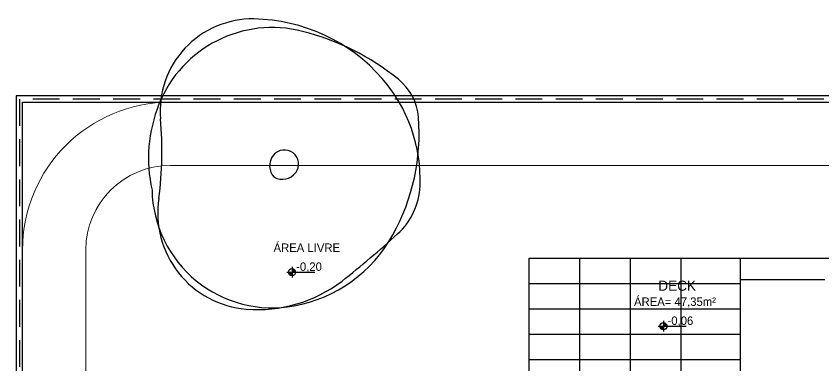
# Model space of a CAD drawing. Header units: metres. Extents: x 3021.9 to 3079.2, y 2067.5 to 2122.4.
# Drawn here: x 3021.86 to 3040.99, y 2114.08 to 2122.37 of the extents above; entities that cross this region are included whole.
import ezdxf

# ---------------------------------------------------------------- set-up
doc = ezdxf.new("R2010")
doc.units = ezdxf.units.M
doc.linetypes.add('HIDDEN', pattern=[9.525, 6.35, -3.175])
for name, color, linetype in [('03', 96, 'Continuous'), ('1', 1, 'Continuous'), ('3', 3, 'Continuous'), ('projecao', 8, 'HIDDEN'), ('Texto', 44, 'Continuous')]:
    doc.layers.add(name, color=color, linetype=linetype)
doc.styles.add('ROMANS', font='romans')
doc.styles.add('style1', font='GOTHIC.TTF')

# ---------------------------------------------------------------- blocks, each defined once
blk = doc.blocks.new('Arvore_M')
at = {"color": 89, "true_color": 0x2e4b26}
for centre, radius, start, end in [((29.61, 148.19), 161.72, 100.45548, 151.04248), ((41.7, 153.95), 157.54, 85.31026, 127.42974), ((25.03, 173.01), 136.48, 1.16757, 100.45548), ((45.65, 202.07), 109.27, 351.1087, 85.31026), ((683.39, -654.38), 1189.59, 128.30978, 132.29593), ((-64.76, 167.95), 77.86, 132.29593, 177.68766), ((95.57, 111.69), 237.1, 151.04248, 184.47921), ((582.37, 131.78), 432.08, 172.90007, 184.87564), ((0.15, 139.68), 165.32, 338.15257, 12.61453), ((32.29, 164.03), 174.99, 177.68766, 221.07668), ((11.3, 146.32), 16.08, 142.67934, 321.68264), ((13.71, 144.49), 19.1, 61.27911, 142.67934), ((8.93, 148.2), 19.11, 321.68264, 43.04272), ((-79.38, 97.99), 61.62, 184.47921, 231.15866), ((47.53, 86.15), 104.71, 269.07521, 4.87564), ((25.06, 129.7), 138.5, 255.60852, 338.15257), ((61.96, 273.52), 286.97, 231.15866, 255.60852), ((49.02, 178.61), 197.18, 221.07668, 269.07521)]:
    blk.add_arc(centre, radius, start, end, dxfattribs=at)
blk = doc.blocks.new('NIV_PL')
for p, q in [((-0.15, 0), (0.638, 0)), ((0, 0.15), (0, -0.15))]:
    blk.add_line(p, q)
at = {"const_width": 0.1}
for points in [[(-0.05, 0, 0.414214), (0, -0.05, 1)], [(0.05, 0, 0.414214), (0, 0.05, 1)]]:
    blk.add_lwpolyline(points, format="xyb", dxfattribs=at)
blk.add_circle((0, 0), 0.1)
at = {"color": 2, "style": 'ROMANS'}
blk.add_attdef('NIVEL', (0.116, 0.037), '', height=0.1, dxfattribs=at)

msp = doc.modelspace()

# ---------------------------------------------------------------- linework, layer by layer
at = {"layer": '1', "linetype": 'Continuous', "lineweight": 13}
for p, q in [((3025.512, 2118.832), (3075.512, 2118.832)), ((3023.512, 2097.832), (3023.512, 2116.832))]:
    msp.add_line(p, q, dxfattribs=at)
at = {"layer": '1', "linetype": 'Continuous'}
for p, q in [((3034.012, 2113.932), (3034.012, 2116.632)), ((3034.012, 2116.632), (3041.512, 2116.632)), ((3039.012, 2103.632), (3039.012, 2116.132)), ((3039.012, 2116.132), (3041.012, 2116.132))]:
    msp.add_line(p, q, dxfattribs=at)
at = {"layer": '1', "color": 8, "linetype": 'Continuous'}
for p, q in [((3035.212, 2107.632), (3035.212, 2116.632)), ((3036.412, 2111.159), (3036.412, 2116.632)), ((3037.612, 2111.569), (3037.612, 2116.632)), ((3039.012, 2116.132), (3039.012, 2116.632)), ((3034.012, 2116.032), (3039.012, 2116.032)), ((3034.012, 2115.432), (3039.012, 2115.432)), ((3034.012, 2114.832), (3039.012, 2114.832)), ((3034.012, 2114.232), (3039.012, 2114.232))]:
    msp.add_line(p, q, dxfattribs=at)
at = {"layer": '1', "linetype": 'Continuous', "lineweight": 13}
for radius in [3.5, 2]:
    msp.add_arc((3025.512, 2116.832), radius, 90, 180, dxfattribs=at)
at = {"layer": '3'}
msp.add_line((3022.012, 2120.332), (3066.012, 2120.332), dxfattribs=at)
msp.add_line((3022.012, 2120.332), (3066.012, 2120.332), dxfattribs=at)
for points in [[(3066.012, 2120.482), (3021.862, 2120.482), (3021.862, 2080.182), (3041.512, 2080.182)], [(3022.012, 2080.332), (3022.012, 2120.332)]]:
    msp.add_lwpolyline(points, dxfattribs=at)
at = {"layer": 'projecao', "ltscale": 0.1}
msp.add_lwpolyline([(3041.512, 2080.257), (3053.937, 2080.257), (3053.937, 2068.757), (3079.087, 2068.757), (3079.087, 2120.407), (3021.937, 2120.407), (3021.937, 2080.257), (3041.512, 2080.257)], dxfattribs=at)

# ---------------------------------------------------------------- block references
at = {"layer": '03', "color": 3, "xscale": 0.02087282921594635, "yscale": 0.02087282921594635, "zscale": 0.02087282921594635, "rotation": 180}
msp.add_blockref('Arvore_M', (3028.449, 2121.918), dxfattribs=at)
at = {"layer": 'Texto', "linetype": 'Continuous', "ltscale": 0.4}
ref = msp.add_blockref('NIV_PL', (3028.394, 2116.303), dxfattribs=dict(at, xscale=0.8446215679939147, yscale=0.8446215679939147, zscale=0.8446215679939147))
ref.add_attrib('NIVEL', '-0,20', (3028.492, 2116.334), dxfattribs={"layer": '0', "height": 0.2, "style": 'style1'})
ref = msp.add_blockref('NIV_PL', (3037.188, 2115.022), dxfattribs=dict(at, xscale=0.8446215679939147, yscale=0.8446215679939147, zscale=0.8446215679939147))
ref.add_attrib('NIVEL', '-0,06', (3037.285, 2115.053), dxfattribs={"layer": '0', "height": 0.2, "style": 'style1'})

# ---------------------------------------------------------------- texts
at = {"layer": 'Texto', "char_height": 0.1, "width": 3.44546, "attachment_point": 1, "style": 'style1'}
for s, insert in [('\\pi1.72273;{\\H2.4x;\\P\\pi0.97481;\\H0.83333x;ÁREA LIVRE}', (3026.981, 2117.383)), ('\\pi1.29217;{\\H2.4x;DECK \\P\\pi0.71662;\\H0.83333x;ÁREA= 47,35m²}', (3035.775, 2116.103))]:
    msp.add_mtext(s, dxfattribs=dict(at, insert=insert))

doc.saveas('drawing.dxf')
